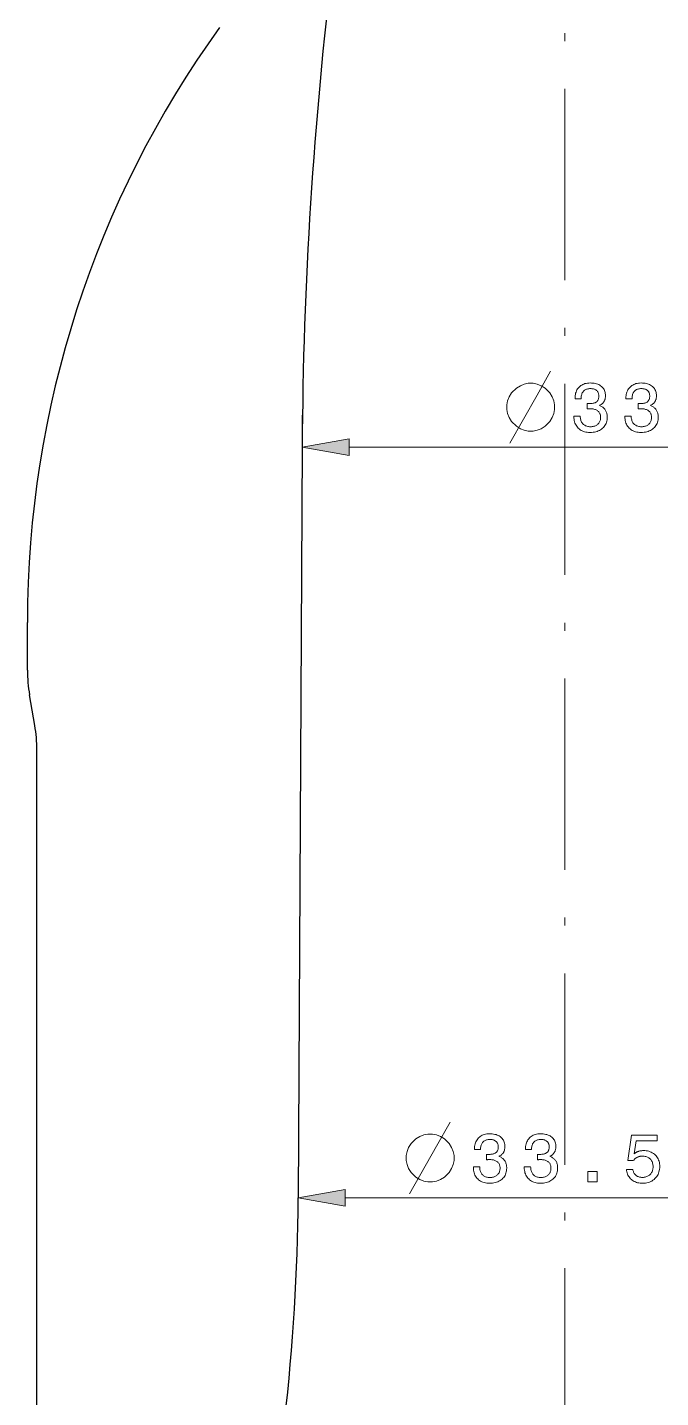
# Model space of a CAD drawing. Extents: x 0 to 297, y 0 to 420.
# Drawn here: x 111.9 to 151.6, y 182.2 to 268.2 of the extents above; entities that cross this region are included whole.
import ezdxf

# ---------------------------------------------------------------- set-up
doc = ezdxf.new("R2010")
doc.units = 0
doc.linetypes.add('DASHDOT', pattern=[18.5, 12, -3, 0.5, -3])

msp = doc.modelspace()

# ---------------------------------------------------------------- linework, layer by layer
at = {"color": 7, "linetype": 'DASHDOT', "lineweight": 13}
msp.add_line((145.6, 356.838), (145.6, 96.242), dxfattribs=at)
at = {"color": 7, "lineweight": 13, "ltscale": 0.050185}
msp.add_line((129.1, 241.858), (129.1, 243.865), dxfattribs=at)
at = {"color": 7, "lineweight": 30}
for p, q in [((129.1, 241.858), (128.85, 194.758)), ((112.45, 121.758), (112.45, 222.858))]:
    msp.add_line(p, q, dxfattribs=at)
at = {"color": 7, "lineweight": 13}
for p, q in [((132.055, 241.865), (159.146, 241.865)), ((131.805, 194.758), (159.396, 194.758))]:
    msp.add_line(p, q, dxfattribs=at)
at = {"color": 7, "lineweight": 30, "ltscale": 0.075}
msp.add_line((111.85, 227.858), (111.85, 230.858), dxfattribs=at)
at = {"color": 7, "lineweight": 30, "ltscale": 0.048477}
msp.add_line((112.317, 224.403), (111.984, 226.313), dxfattribs=at)
at = {"color": 7, "lineweight": 13}
for points in [[(142.147, 242.115), (143.847, 245.115), (144.697, 246.615)], [(135.835, 195.008), (137.535, 198.008), (138.385, 199.508)]]:
    msp.add_lwpolyline(points, dxfattribs=at)
for points in [[(146.158, 243.806), (146.557, 243.806), (146.559, 243.744), (146.566, 243.685), (146.575, 243.629), (146.587, 243.575), (146.603, 243.525), (146.622, 243.477), (146.644, 243.433), (146.67, 243.391), (146.699, 243.352), (146.73, 243.316), (146.765, 243.282), (146.803, 243.253), (146.843, 243.227), (146.886, 243.204), (146.932, 243.185), (146.98, 243.169), (147.031, 243.157), (147.084, 243.149), (147.141, 243.143), (147.2, 243.142), (147.257, 243.143), (147.313, 243.148), (147.365, 243.156), (147.416, 243.167), (147.463, 243.181), (147.509, 243.199), (147.551, 243.219), (147.592, 243.243), (147.629, 243.27), (147.664, 243.3), (147.697, 243.333), (147.726, 243.368), (147.751, 243.405), (147.773, 243.445), (147.792, 243.487), (147.807, 243.532), (147.819, 243.579), (147.827, 243.628), (147.832, 243.68), (147.834, 243.734), (147.832, 243.783), (147.827, 243.83), (147.819, 243.875), (147.807, 243.917), (147.792, 243.957), (147.774, 243.995), (147.752, 244.031), (147.727, 244.065), (147.698, 244.096), (147.667, 244.125), (147.632, 244.152), (147.594, 244.176), (147.554, 244.197), (147.511, 244.215), (147.465, 244.23), (147.416, 244.243), (147.365, 244.253), (147.311, 244.26), (147.255, 244.264), (147.195, 244.265), (147.187, 244.265), (147.178, 244.265), (147.17, 244.265), (147.161, 244.265), (147.152, 244.265), (147.143, 244.265), (147.134, 244.264), (147.125, 244.264), (147.116, 244.264), (147.107, 244.263), (147.097, 244.263), (147.087, 244.262), (147.076, 244.262), (147.065, 244.261), (147.053, 244.261), (147.041, 244.26), (147.027, 244.259), (147.014, 244.258), (146.999, 244.258), (146.985, 244.257), (146.985, 244.596), (146.994, 244.596), (147.003, 244.595), (147.012, 244.595), (147.021, 244.595), (147.03, 244.594), (147.039, 244.594), (147.047, 244.594), (147.056, 244.594), (147.065, 244.593), (147.073, 244.593), (147.081, 244.593), (147.09, 244.593), (147.098, 244.593), (147.106, 244.592), (147.114, 244.592), (147.121, 244.592), (147.129, 244.592), (147.136, 244.592), (147.144, 244.592), (147.151, 244.592), (147.208, 244.593), (147.261, 244.597), (147.312, 244.602), (147.36, 244.61), (147.404, 244.621), (147.446, 244.633), (147.485, 244.648), (147.52, 244.666), (147.553, 244.685), (147.582, 244.707), (147.609, 244.731), (147.633, 244.758), (147.654, 244.787), (147.672, 244.818), (147.687, 244.852), (147.7, 244.888), (147.71, 244.927), (147.717, 244.968), (147.721, 245.012), (147.722, 245.058), (147.721, 245.102), (147.717, 245.145), (147.71, 245.185), (147.701, 245.223), (147.688, 245.259), (147.673, 245.293), (147.656, 245.325), (147.635, 245.355), (147.612, 245.382), (147.586, 245.408), (147.558, 245.431), (147.527, 245.452), (147.494, 245.47), (147.459, 245.486), (147.421, 245.5), (147.38, 245.511), (147.338, 245.519), (147.293, 245.525), (147.245, 245.529), (147.195, 245.53), (147.139, 245.529), (147.086, 245.524), (147.036, 245.516), (146.988, 245.504), (146.943, 245.49), (146.901, 245.472), (146.862, 245.451), (146.825, 245.426), (146.791, 245.399), (146.76, 245.368), (146.732, 245.334), (146.706, 245.297), (146.684, 245.257), (146.665, 245.214), (146.649, 245.168), (146.635, 245.118), (146.625, 245.066), (146.617, 245.011), (146.613, 244.953), (146.611, 244.891), (146.228, 244.891), (146.228, 244.921), (146.23, 245.007), (146.238, 245.09), (146.251, 245.169), (146.269, 245.245), (146.292, 245.317), (146.32, 245.385), (146.353, 245.45), (146.392, 245.511), (146.435, 245.569), (146.484, 245.623), (146.537, 245.673), (146.593, 245.717), (146.654, 245.756), (146.717, 245.79), (146.785, 245.819), (146.855, 245.843), (146.93, 245.861), (147.008, 245.874), (147.089, 245.882), (147.174, 245.884), (147.264, 245.882), (147.35, 245.876), (147.431, 245.865), (147.509, 245.85), (147.582, 245.831), (147.651, 245.808), (147.716, 245.78), (147.777, 245.748), (147.834, 245.712), (147.887, 245.671), (147.935, 245.627), (147.978, 245.58), (148.016, 245.529), (148.049, 245.474), (148.077, 245.416), (148.099, 245.355), (148.117, 245.291), (148.13, 245.223), (148.137, 245.152), (148.14, 245.077), (148.139, 245.034), (148.136, 244.993), (148.131, 244.952), (148.124, 244.913), (148.116, 244.876), (148.105, 244.839), (148.093, 244.804), (148.078, 244.77), (148.062, 244.737), (148.044, 244.706), (148.024, 244.676), (148.002, 244.647), (147.978, 244.62), (147.952, 244.595), (147.925, 244.57), (147.896, 244.548), (147.865, 244.527), (147.832, 244.507), (147.797, 244.489), (147.76, 244.472), (147.808, 244.453), (147.853, 244.432), (147.895, 244.41), (147.936, 244.385), (147.974, 244.359), (148.009, 244.33), (148.042, 244.299), (148.073, 244.267), (148.102, 244.232), (148.128, 244.196), (148.152, 244.157), (148.173, 244.117), (148.192, 244.075), (148.209, 244.032), (148.222, 243.986), (148.234, 243.939), (148.242, 243.891), (148.249, 243.84), (148.252, 243.788), (148.254, 243.734), (148.251, 243.649), (148.242, 243.568), (148.227, 243.49), (148.206, 243.416), (148.18, 243.345), (148.147, 243.277), (148.109, 243.213), (148.065, 243.152), (148.015, 243.094), (147.959, 243.04), (147.898, 242.991), (147.833, 242.946), (147.764, 242.907), (147.691, 242.873), (147.615, 242.844), (147.535, 242.821), (147.45, 242.803), (147.362, 242.789), (147.27, 242.782), (147.174, 242.779), (147.083, 242.782), (146.996, 242.79), (146.913, 242.803), (146.833, 242.822), (146.757, 242.847), (146.685, 242.877), (146.617, 242.912), (146.552, 242.953), (146.491, 242.999), (146.434, 243.051), (146.382, 243.107), (146.335, 243.167), (146.293, 243.23), (146.258, 243.298), (146.227, 243.368), (146.202, 243.443), (146.183, 243.521), (146.169, 243.602), (146.161, 243.687), (146.158, 243.776)], [(149.356, 243.806), (149.755, 243.806), (149.758, 243.744), (149.764, 243.685), (149.773, 243.629), (149.786, 243.575), (149.801, 243.525), (149.82, 243.477), (149.843, 243.433), (149.868, 243.391), (149.897, 243.352), (149.929, 243.316), (149.964, 243.282), (150.001, 243.253), (150.041, 243.227), (150.084, 243.204), (150.13, 243.185), (150.178, 243.169), (150.229, 243.157), (150.283, 243.149), (150.339, 243.143), (150.398, 243.142), (150.456, 243.143), (150.511, 243.148), (150.564, 243.156), (150.614, 243.167), (150.662, 243.181), (150.707, 243.199), (150.749, 243.219), (150.79, 243.243), (150.827, 243.27), (150.863, 243.3), (150.895, 243.333), (150.924, 243.368), (150.949, 243.405), (150.971, 243.445), (150.99, 243.487), (151.005, 243.532), (151.017, 243.579), (151.026, 243.628), (151.031, 243.68), (151.032, 243.734), (151.031, 243.783), (151.026, 243.83), (151.017, 243.875), (151.006, 243.917), (150.99, 243.957), (150.972, 243.995), (150.95, 244.031), (150.925, 244.065), (150.897, 244.096), (150.865, 244.125), (150.83, 244.152), (150.792, 244.176), (150.752, 244.197), (150.709, 244.215), (150.663, 244.23), (150.615, 244.243), (150.563, 244.253), (150.51, 244.26), (150.453, 244.264), (150.394, 244.265), (150.385, 244.265), (150.376, 244.265), (150.368, 244.265), (150.359, 244.265), (150.35, 244.265), (150.341, 244.265), (150.332, 244.264), (150.323, 244.264), (150.314, 244.264), (150.305, 244.263), (150.295, 244.263), (150.285, 244.262), (150.275, 244.262), (150.263, 244.261), (150.251, 244.261), (150.239, 244.26), (150.226, 244.259), (150.212, 244.258), (150.198, 244.258), (150.183, 244.257), (150.183, 244.596), (150.192, 244.596), (150.201, 244.595), (150.21, 244.595), (150.219, 244.595), (150.228, 244.594), (150.237, 244.594), (150.246, 244.594), (150.254, 244.594), (150.263, 244.593), (150.271, 244.593), (150.28, 244.593), (150.288, 244.593), (150.296, 244.593), (150.304, 244.592), (150.312, 244.592), (150.32, 244.592), (150.327, 244.592), (150.335, 244.592), (150.342, 244.592), (150.349, 244.592), (150.406, 244.593), (150.46, 244.597), (150.51, 244.602), (150.558, 244.61), (150.603, 244.621), (150.644, 244.633), (150.683, 244.648), (150.718, 244.666), (150.751, 244.685), (150.78, 244.707), (150.807, 244.731), (150.831, 244.758), (150.852, 244.787), (150.87, 244.818), (150.886, 244.852), (150.898, 244.888), (150.908, 244.927), (150.915, 244.968), (150.919, 245.012), (150.921, 245.058), (150.919, 245.102), (150.915, 245.145), (150.908, 245.185), (150.899, 245.223), (150.887, 245.259), (150.872, 245.293), (150.854, 245.325), (150.834, 245.355), (150.81, 245.382), (150.785, 245.408), (150.756, 245.431), (150.725, 245.452), (150.692, 245.47), (150.657, 245.486), (150.619, 245.5), (150.579, 245.511), (150.536, 245.519), (150.491, 245.525), (150.443, 245.529), (150.394, 245.53), (150.338, 245.529), (150.284, 245.524), (150.234, 245.516), (150.186, 245.504), (150.141, 245.49), (150.099, 245.472), (150.06, 245.451), (150.023, 245.426), (149.989, 245.399), (149.958, 245.368), (149.93, 245.334), (149.905, 245.297), (149.882, 245.257), (149.863, 245.214), (149.847, 245.168), (149.833, 245.118), (149.823, 245.066), (149.815, 245.011), (149.811, 244.953), (149.81, 244.891), (149.426, 244.891), (149.426, 244.921), (149.428, 245.007), (149.436, 245.09), (149.449, 245.169), (149.467, 245.245), (149.49, 245.317), (149.518, 245.385), (149.551, 245.45), (149.59, 245.511), (149.633, 245.569), (149.682, 245.623), (149.735, 245.673), (149.792, 245.717), (149.852, 245.756), (149.915, 245.79), (149.983, 245.819), (150.054, 245.843), (150.128, 245.861), (150.206, 245.874), (150.287, 245.882), (150.372, 245.884), (150.462, 245.882), (150.548, 245.876), (150.63, 245.865), (150.707, 245.85), (150.78, 245.831), (150.85, 245.808), (150.915, 245.78), (150.976, 245.748), (151.032, 245.712), (151.085, 245.671), (151.133, 245.627), (151.176, 245.58), (151.214, 245.529), (151.247, 245.474), (151.275, 245.416), (151.298, 245.355), (151.315, 245.291), (151.328, 245.223), (151.335, 245.152), (151.338, 245.077), (151.337, 245.034), (151.334, 244.993), (151.329, 244.952), (151.323, 244.913), (151.314, 244.876), (151.303, 244.839), (151.291, 244.804), (151.277, 244.77), (151.26, 244.737), (151.242, 244.706), (151.222, 244.676), (151.2, 244.647), (151.176, 244.62), (151.151, 244.595), (151.123, 244.57), (151.094, 244.548), (151.063, 244.527), (151.03, 244.507), (150.995, 244.489), (150.959, 244.472), (151.006, 244.453), (151.051, 244.432), (151.093, 244.41), (151.134, 244.385), (151.172, 244.359), (151.207, 244.33), (151.241, 244.299), (151.272, 244.267), (151.3, 244.232), (151.326, 244.196), (151.35, 244.157), (151.372, 244.117), (151.39, 244.075), (151.407, 244.032), (151.421, 243.986), (151.432, 243.939), (151.441, 243.891), (151.447, 243.84), (151.451, 243.788), (151.452, 243.734), (151.449, 243.649), (151.44, 243.568), (151.425, 243.49), (151.405, 243.416), (151.378, 243.345), (151.346, 243.277), (151.307, 243.213), (151.263, 243.152), (151.213, 243.094), (151.157, 243.04), (151.096, 242.991), (151.031, 242.946), (150.962, 242.907), (150.89, 242.873), (150.813, 242.844), (150.733, 242.821), (150.648, 242.803), (150.56, 242.789), (150.468, 242.782), (150.372, 242.779), (150.282, 242.782), (150.194, 242.79), (150.111, 242.803), (150.031, 242.822), (149.956, 242.847), (149.883, 242.877), (149.815, 242.912), (149.75, 242.953), (149.69, 242.999), (149.632, 243.051), (149.58, 243.107), (149.533, 243.167), (149.492, 243.23), (149.456, 243.298), (149.425, 243.368), (149.4, 243.443), (149.381, 243.521), (149.367, 243.602), (149.359, 243.687), (149.356, 243.776)], [(143.597, 245.865), (143.297, 245.865), (143.047, 245.815), (142.797, 245.715), (142.547, 245.565), (142.247, 245.265), (142.097, 245.015), (141.997, 244.765), (141.947, 244.515), (141.947, 244.215), (141.997, 243.965), (142.097, 243.715), (142.247, 243.465), (142.547, 243.165), (142.797, 243.015), (143.047, 242.915), (143.297, 242.865), (143.597, 242.865), (143.847, 242.915), (144.097, 243.015), (144.347, 243.165), (144.647, 243.465), (144.797, 243.715), (144.897, 243.965), (144.947, 244.215), (144.947, 244.515), (144.897, 244.765), (144.797, 245.015), (144.647, 245.265), (144.347, 245.565), (144.097, 245.715), (143.847, 245.815)], [(132.055, 242.386), (129.1, 241.865), (132.055, 241.344)], [(137.285, 198.758), (136.985, 198.758), (136.735, 198.708), (136.485, 198.608), (136.235, 198.458), (135.935, 198.158), (135.785, 197.908), (135.685, 197.658), (135.635, 197.408), (135.635, 197.108), (135.685, 196.858), (135.785, 196.608), (135.935, 196.358), (136.235, 196.058), (136.485, 195.908), (136.735, 195.808), (136.985, 195.758), (137.285, 195.758), (137.535, 195.808), (137.785, 195.908), (138.035, 196.058), (138.335, 196.358), (138.485, 196.608), (138.585, 196.858), (138.635, 197.108), (138.635, 197.408), (138.585, 197.658), (138.485, 197.908), (138.335, 198.158), (138.035, 198.458), (137.785, 198.608), (137.535, 198.708)], [(139.846, 196.698), (140.244, 196.698), (140.247, 196.636), (140.253, 196.577), (140.262, 196.521), (140.275, 196.468), (140.291, 196.418), (140.31, 196.37), (140.332, 196.325), (140.357, 196.283), (140.386, 196.244), (140.418, 196.208), (140.453, 196.175), (140.49, 196.146), (140.531, 196.119), (140.573, 196.097), (140.619, 196.078), (140.667, 196.062), (140.718, 196.05), (140.772, 196.041), (140.828, 196.036), (140.887, 196.034), (140.945, 196.036), (141, 196.041), (141.053, 196.048), (141.103, 196.06), (141.151, 196.074), (141.196, 196.091), (141.239, 196.112), (141.279, 196.135), (141.317, 196.162), (141.352, 196.192), (141.384, 196.225), (141.413, 196.26), (141.438, 196.298), (141.46, 196.338), (141.479, 196.38), (141.494, 196.425), (141.506, 196.472), (141.515, 196.521), (141.52, 196.573), (141.522, 196.627), (141.52, 196.676), (141.515, 196.723), (141.506, 196.767), (141.495, 196.81), (141.48, 196.85), (141.461, 196.888), (141.439, 196.924), (141.414, 196.957), (141.386, 196.989), (141.354, 197.018), (141.319, 197.044), (141.281, 197.068), (141.241, 197.089), (141.198, 197.107), (141.152, 197.123), (141.104, 197.135), (141.053, 197.145), (140.999, 197.152), (140.942, 197.156), (140.883, 197.158), (140.874, 197.158), (140.866, 197.158), (140.857, 197.158), (140.848, 197.158), (140.84, 197.157), (140.831, 197.157), (140.822, 197.157), (140.813, 197.157), (140.803, 197.156), (140.794, 197.156), (140.785, 197.155), (140.774, 197.155), (140.764, 197.154), (140.752, 197.154), (140.74, 197.153), (140.728, 197.152), (140.715, 197.152), (140.701, 197.151), (140.687, 197.15), (140.672, 197.149), (140.672, 197.489), (140.681, 197.488), (140.69, 197.488), (140.699, 197.488), (140.708, 197.487), (140.717, 197.487), (140.726, 197.487), (140.735, 197.486), (140.743, 197.486), (140.752, 197.486), (140.76, 197.486), (140.769, 197.486), (140.777, 197.485), (140.785, 197.485), (140.793, 197.485), (140.801, 197.485), (140.809, 197.485), (140.816, 197.485), (140.824, 197.485), (140.831, 197.485), (140.838, 197.485), (140.895, 197.486), (140.949, 197.489), (140.999, 197.495), (141.047, 197.503), (141.092, 197.513), (141.133, 197.526), (141.172, 197.541), (141.208, 197.558), (141.24, 197.578), (141.27, 197.6), (141.296, 197.624), (141.32, 197.65), (141.341, 197.679), (141.359, 197.711), (141.375, 197.745), (141.387, 197.781), (141.397, 197.82), (141.404, 197.861), (141.408, 197.905), (141.41, 197.951), (141.408, 197.995), (141.404, 198.037), (141.398, 198.078), (141.388, 198.116), (141.376, 198.152), (141.361, 198.186), (141.343, 198.218), (141.323, 198.247), (141.3, 198.275), (141.274, 198.301), (141.245, 198.324), (141.215, 198.345), (141.182, 198.363), (141.146, 198.379), (141.108, 198.392), (141.068, 198.403), (141.025, 198.412), (140.98, 198.418), (140.933, 198.422), (140.883, 198.423), (140.827, 198.421), (140.774, 198.416), (140.723, 198.408), (140.675, 198.397), (140.631, 198.382), (140.588, 198.364), (140.549, 198.343), (140.512, 198.319), (140.479, 198.291), (140.447, 198.26), (140.419, 198.227), (140.394, 198.189), (140.372, 198.149), (140.352, 198.106), (140.336, 198.06), (140.323, 198.011), (140.312, 197.959), (140.305, 197.904), (140.3, 197.845), (140.299, 197.784), (139.915, 197.784), (139.915, 197.814), (139.918, 197.9), (139.925, 197.983), (139.938, 198.062), (139.956, 198.137), (139.979, 198.209), (140.007, 198.278), (140.041, 198.343), (140.079, 198.404), (140.123, 198.462), (140.171, 198.516), (140.224, 198.565), (140.281, 198.61), (140.341, 198.649), (140.405, 198.683), (140.472, 198.712), (140.543, 198.735), (140.617, 198.753), (140.695, 198.767), (140.777, 198.774), (140.862, 198.777), (140.952, 198.775), (141.037, 198.768), (141.119, 198.758), (141.196, 198.743), (141.27, 198.724), (141.339, 198.7), (141.404, 198.673), (141.465, 198.641), (141.522, 198.605), (141.574, 198.564), (141.622, 198.52), (141.665, 198.472), (141.703, 198.421), (141.736, 198.367), (141.764, 198.309), (141.787, 198.248), (141.804, 198.183), (141.817, 198.115), (141.825, 198.044), (141.827, 197.97), (141.826, 197.927), (141.823, 197.885), (141.819, 197.845), (141.812, 197.806), (141.803, 197.768), (141.793, 197.732), (141.78, 197.697), (141.766, 197.663), (141.75, 197.63), (141.731, 197.599), (141.711, 197.568), (141.689, 197.54), (141.666, 197.513), (141.64, 197.487), (141.612, 197.463), (141.583, 197.44), (141.552, 197.419), (141.519, 197.399), (141.484, 197.381), (141.448, 197.364), (141.495, 197.346), (141.54, 197.325), (141.583, 197.302), (141.623, 197.278), (141.661, 197.251), (141.697, 197.223), (141.73, 197.192), (141.761, 197.159), (141.789, 197.125), (141.816, 197.088), (141.839, 197.05), (141.861, 197.01), (141.88, 196.968), (141.896, 196.924), (141.91, 196.879), (141.921, 196.832), (141.93, 196.783), (141.936, 196.733), (141.94, 196.681), (141.941, 196.627), (141.938, 196.542), (141.929, 196.461), (141.915, 196.383), (141.894, 196.308), (141.867, 196.237), (141.835, 196.169), (141.796, 196.105), (141.752, 196.044), (141.702, 195.987), (141.646, 195.933), (141.585, 195.883), (141.52, 195.839), (141.451, 195.8), (141.379, 195.766), (141.302, 195.737), (141.222, 195.713), (141.138, 195.695), (141.05, 195.682), (140.958, 195.674), (140.862, 195.672), (140.771, 195.674), (140.684, 195.682), (140.6, 195.696), (140.521, 195.715), (140.445, 195.74), (140.373, 195.77), (140.304, 195.805), (140.24, 195.846), (140.179, 195.892), (140.122, 195.944), (140.069, 196), (140.022, 196.06), (139.981, 196.123), (139.945, 196.19), (139.915, 196.261), (139.89, 196.335), (139.87, 196.413), (139.857, 196.495), (139.848, 196.58), (139.846, 196.669)], [(143.044, 196.698), (143.442, 196.698), (143.445, 196.636), (143.451, 196.577), (143.46, 196.521), (143.473, 196.468), (143.489, 196.418), (143.508, 196.37), (143.53, 196.325), (143.555, 196.283), (143.584, 196.244), (143.616, 196.208), (143.651, 196.175), (143.688, 196.146), (143.729, 196.119), (143.772, 196.097), (143.817, 196.078), (143.865, 196.062), (143.916, 196.05), (143.97, 196.041), (144.026, 196.036), (144.085, 196.034), (144.143, 196.036), (144.198, 196.041), (144.251, 196.048), (144.301, 196.06), (144.349, 196.074), (144.394, 196.091), (144.437, 196.112), (144.477, 196.135), (144.515, 196.162), (144.55, 196.192), (144.582, 196.225), (144.611, 196.26), (144.637, 196.298), (144.659, 196.338), (144.677, 196.38), (144.693, 196.425), (144.704, 196.472), (144.713, 196.521), (144.718, 196.573), (144.72, 196.627), (144.718, 196.676), (144.713, 196.723), (144.705, 196.767), (144.693, 196.81), (144.678, 196.85), (144.659, 196.888), (144.638, 196.924), (144.612, 196.957), (144.584, 196.989), (144.552, 197.018), (144.517, 197.044), (144.48, 197.068), (144.439, 197.089), (144.396, 197.107), (144.351, 197.123), (144.302, 197.135), (144.251, 197.145), (144.197, 197.152), (144.14, 197.156), (144.081, 197.158), (144.072, 197.158), (144.064, 197.158), (144.055, 197.158), (144.047, 197.158), (144.038, 197.157), (144.029, 197.157), (144.02, 197.157), (144.011, 197.157), (144.002, 197.156), (143.992, 197.156), (143.983, 197.155), (143.973, 197.155), (143.962, 197.154), (143.951, 197.154), (143.939, 197.153), (143.926, 197.152), (143.913, 197.152), (143.899, 197.151), (143.885, 197.15), (143.87, 197.149), (143.87, 197.489), (143.879, 197.488), (143.888, 197.488), (143.898, 197.488), (143.907, 197.487), (143.915, 197.487), (143.924, 197.487), (143.933, 197.486), (143.942, 197.486), (143.95, 197.486), (143.959, 197.486), (143.967, 197.486), (143.975, 197.485), (143.983, 197.485), (143.991, 197.485), (143.999, 197.485), (144.007, 197.485), (144.015, 197.485), (144.022, 197.485), (144.029, 197.485), (144.037, 197.485), (144.093, 197.486), (144.147, 197.489), (144.198, 197.495), (144.245, 197.503), (144.29, 197.513), (144.332, 197.526), (144.37, 197.541), (144.406, 197.558), (144.438, 197.578), (144.468, 197.6), (144.494, 197.624), (144.518, 197.65), (144.539, 197.679), (144.558, 197.711), (144.573, 197.745), (144.586, 197.781), (144.595, 197.82), (144.602, 197.861), (144.607, 197.905), (144.608, 197.951), (144.607, 197.995), (144.603, 198.037), (144.596, 198.078), (144.586, 198.116), (144.574, 198.152), (144.559, 198.186), (144.541, 198.218), (144.521, 198.247), (144.498, 198.275), (144.472, 198.301), (144.444, 198.324), (144.413, 198.345), (144.38, 198.363), (144.344, 198.379), (144.306, 198.392), (144.266, 198.403), (144.223, 198.412), (144.178, 198.418), (144.131, 198.422), (144.081, 198.423), (144.025, 198.421), (143.972, 198.416), (143.921, 198.408), (143.874, 198.397), (143.829, 198.382), (143.787, 198.364), (143.747, 198.343), (143.711, 198.319), (143.677, 198.291), (143.646, 198.26), (143.617, 198.227), (143.592, 198.189), (143.57, 198.149), (143.55, 198.106), (143.534, 198.06), (143.521, 198.011), (143.51, 197.959), (143.503, 197.904), (143.498, 197.845), (143.497, 197.784), (143.113, 197.784), (143.113, 197.814), (143.116, 197.9), (143.124, 197.983), (143.136, 198.062), (143.154, 198.137), (143.177, 198.209), (143.205, 198.278), (143.239, 198.343), (143.277, 198.404), (143.321, 198.462), (143.369, 198.516), (143.422, 198.565), (143.479, 198.61), (143.539, 198.649), (143.603, 198.683), (143.67, 198.712), (143.741, 198.735), (143.815, 198.753), (143.893, 198.767), (143.975, 198.774), (144.06, 198.777), (144.15, 198.775), (144.235, 198.768), (144.317, 198.758), (144.394, 198.743), (144.468, 198.724), (144.537, 198.7), (144.602, 198.673), (144.663, 198.641), (144.72, 198.605), (144.772, 198.564), (144.82, 198.52), (144.863, 198.472), (144.901, 198.421), (144.934, 198.367), (144.962, 198.309), (144.985, 198.248), (145.003, 198.183), (145.015, 198.115), (145.023, 198.044), (145.025, 197.97), (145.024, 197.927), (145.022, 197.885), (145.017, 197.845), (145.01, 197.806), (145.001, 197.768), (144.991, 197.732), (144.978, 197.697), (144.964, 197.663), (144.948, 197.63), (144.929, 197.599), (144.909, 197.568), (144.887, 197.54), (144.864, 197.513), (144.838, 197.487), (144.811, 197.463), (144.781, 197.44), (144.75, 197.419), (144.717, 197.399), (144.683, 197.381), (144.646, 197.364), (144.693, 197.346), (144.738, 197.325), (144.781, 197.302), (144.821, 197.278), (144.859, 197.251), (144.895, 197.223), (144.928, 197.192), (144.959, 197.159), (144.988, 197.125), (145.014, 197.088), (145.038, 197.05), (145.059, 197.01), (145.078, 196.968), (145.094, 196.924), (145.108, 196.879), (145.119, 196.832), (145.128, 196.783), (145.134, 196.733), (145.138, 196.681), (145.139, 196.627), (145.136, 196.542), (145.127, 196.461), (145.113, 196.383), (145.092, 196.308), (145.065, 196.237), (145.033, 196.169), (144.995, 196.105), (144.95, 196.044), (144.9, 195.987), (144.844, 195.933), (144.783, 195.883), (144.718, 195.839), (144.65, 195.8), (144.577, 195.766), (144.5, 195.737), (144.42, 195.713), (144.336, 195.695), (144.248, 195.682), (144.156, 195.674), (144.06, 195.672), (143.969, 195.674), (143.882, 195.682), (143.798, 195.696), (143.719, 195.715), (143.643, 195.74), (143.571, 195.77), (143.502, 195.805), (143.438, 195.846), (143.377, 195.892), (143.32, 195.944), (143.267, 196), (143.22, 196.06), (143.179, 196.123), (143.143, 196.19), (143.113, 196.261), (143.088, 196.335), (143.069, 196.413), (143.055, 196.495), (143.046, 196.58), (143.044, 196.669)], [(149.459, 196.54), (149.86, 196.54), (149.868, 196.494), (149.879, 196.451), (149.892, 196.409), (149.908, 196.369), (149.926, 196.332), (149.947, 196.296), (149.97, 196.263), (149.996, 196.231), (150.024, 196.202), (150.055, 196.174), (150.087, 196.149), (150.122, 196.127), (150.158, 196.107), (150.196, 196.09), (150.236, 196.076), (150.277, 196.064), (150.32, 196.054), (150.365, 196.048), (150.412, 196.044), (150.46, 196.043), (150.52, 196.044), (150.576, 196.05), (150.631, 196.059), (150.683, 196.072), (150.732, 196.088), (150.78, 196.109), (150.825, 196.133), (150.867, 196.16), (150.907, 196.191), (150.945, 196.226), (150.98, 196.264), (151.011, 196.304), (151.039, 196.347), (151.063, 196.391), (151.083, 196.438), (151.099, 196.488), (151.112, 196.54), (151.121, 196.594), (151.127, 196.65), (151.129, 196.709), (151.127, 196.769), (151.121, 196.826), (151.112, 196.881), (151.1, 196.933), (151.083, 196.983), (151.063, 197.031), (151.04, 197.076), (151.013, 197.118), (150.982, 197.158), (150.947, 197.196), (150.91, 197.23), (150.87, 197.261), (150.827, 197.288), (150.782, 197.312), (150.735, 197.332), (150.685, 197.348), (150.633, 197.361), (150.578, 197.37), (150.52, 197.375), (150.46, 197.377), (150.426, 197.376), (150.392, 197.374), (150.358, 197.371), (150.325, 197.366), (150.293, 197.36), (150.261, 197.352), (150.23, 197.343), (150.2, 197.333), (150.17, 197.321), (150.141, 197.308), (150.113, 197.293), (150.085, 197.277), (150.058, 197.26), (150.031, 197.241), (150.006, 197.221), (149.981, 197.2), (149.957, 197.177), (149.934, 197.153), (149.911, 197.128), (149.889, 197.101), (149.545, 197.101), (149.782, 198.691), (151.384, 198.691), (151.384, 198.336), (150.07, 198.336), (149.95, 197.529), (149.972, 197.547), (149.995, 197.565), (150.018, 197.582), (150.042, 197.598), (150.067, 197.612), (150.093, 197.626), (150.12, 197.64), (150.147, 197.652), (150.175, 197.663), (150.204, 197.673), (150.234, 197.683), (150.264, 197.691), (150.295, 197.699), (150.326, 197.705), (150.357, 197.711), (150.39, 197.715), (150.422, 197.718), (150.456, 197.721), (150.489, 197.722), (150.524, 197.723), (150.614, 197.72), (150.701, 197.712), (150.784, 197.698), (150.864, 197.679), (150.94, 197.654), (151.013, 197.624), (151.082, 197.589), (151.147, 197.547), (151.209, 197.501), (151.267, 197.449), (151.32, 197.392), (151.368, 197.332), (151.41, 197.269), (151.447, 197.202), (151.478, 197.132), (151.503, 197.058), (151.523, 196.981), (151.537, 196.901), (151.545, 196.817), (151.548, 196.73), (151.545, 196.637), (151.536, 196.548), (151.521, 196.463), (151.501, 196.381), (151.474, 196.302), (151.441, 196.228), (151.402, 196.157), (151.357, 196.089), (151.307, 196.025), (151.25, 195.965), (151.188, 195.909), (151.123, 195.859), (151.055, 195.815), (150.982, 195.777), (150.907, 195.745), (150.827, 195.718), (150.744, 195.698), (150.657, 195.683), (150.567, 195.675), (150.473, 195.672), (150.39, 195.674), (150.309, 195.681), (150.232, 195.693), (150.157, 195.71), (150.085, 195.731), (150.017, 195.758), (149.951, 195.789), (149.887, 195.825), (149.827, 195.865), (149.77, 195.911), (149.717, 195.96), (149.668, 196.013), (149.625, 196.068), (149.586, 196.126), (149.553, 196.188), (149.524, 196.252), (149.5, 196.32), (149.482, 196.39), (149.468, 196.464)], [(147.032, 195.758), (147.032, 196.401), (147.629, 196.401), (147.629, 195.758)], [(131.805, 195.279), (128.85, 194.758), (131.805, 194.237)]]:
    msp.add_lwpolyline(points, close=True, dxfattribs=at)
at = {"color": 7, "lineweight": 30}
for centre, radius, start, end in [((392.571, 240.46), 263.474, 173.0337, 179.69588), ((175.65, 230.858), 63.8, 144.18339, 179.99999), ((120.85, 227.858), 9, 179.99999, 189.8838), ((103.45, 222.858), 9, 0, 9.88379), ((3.818, 195.422), 125.034, 353.30208, 359.69589)]:
    msp.add_arc(centre, radius, start, end, dxfattribs=at)
at = {"color": 7, "lineweight": 13}
for points in [[(132.055, 242.386), (129.1, 241.865), (132.055, 242.386), (132.055, 241.344)], [(131.805, 195.279), (128.85, 194.758), (131.805, 195.279), (131.805, 194.237)]]:
    msp.add_solid(points, dxfattribs=at)

doc.saveas('drawing.dxf')
